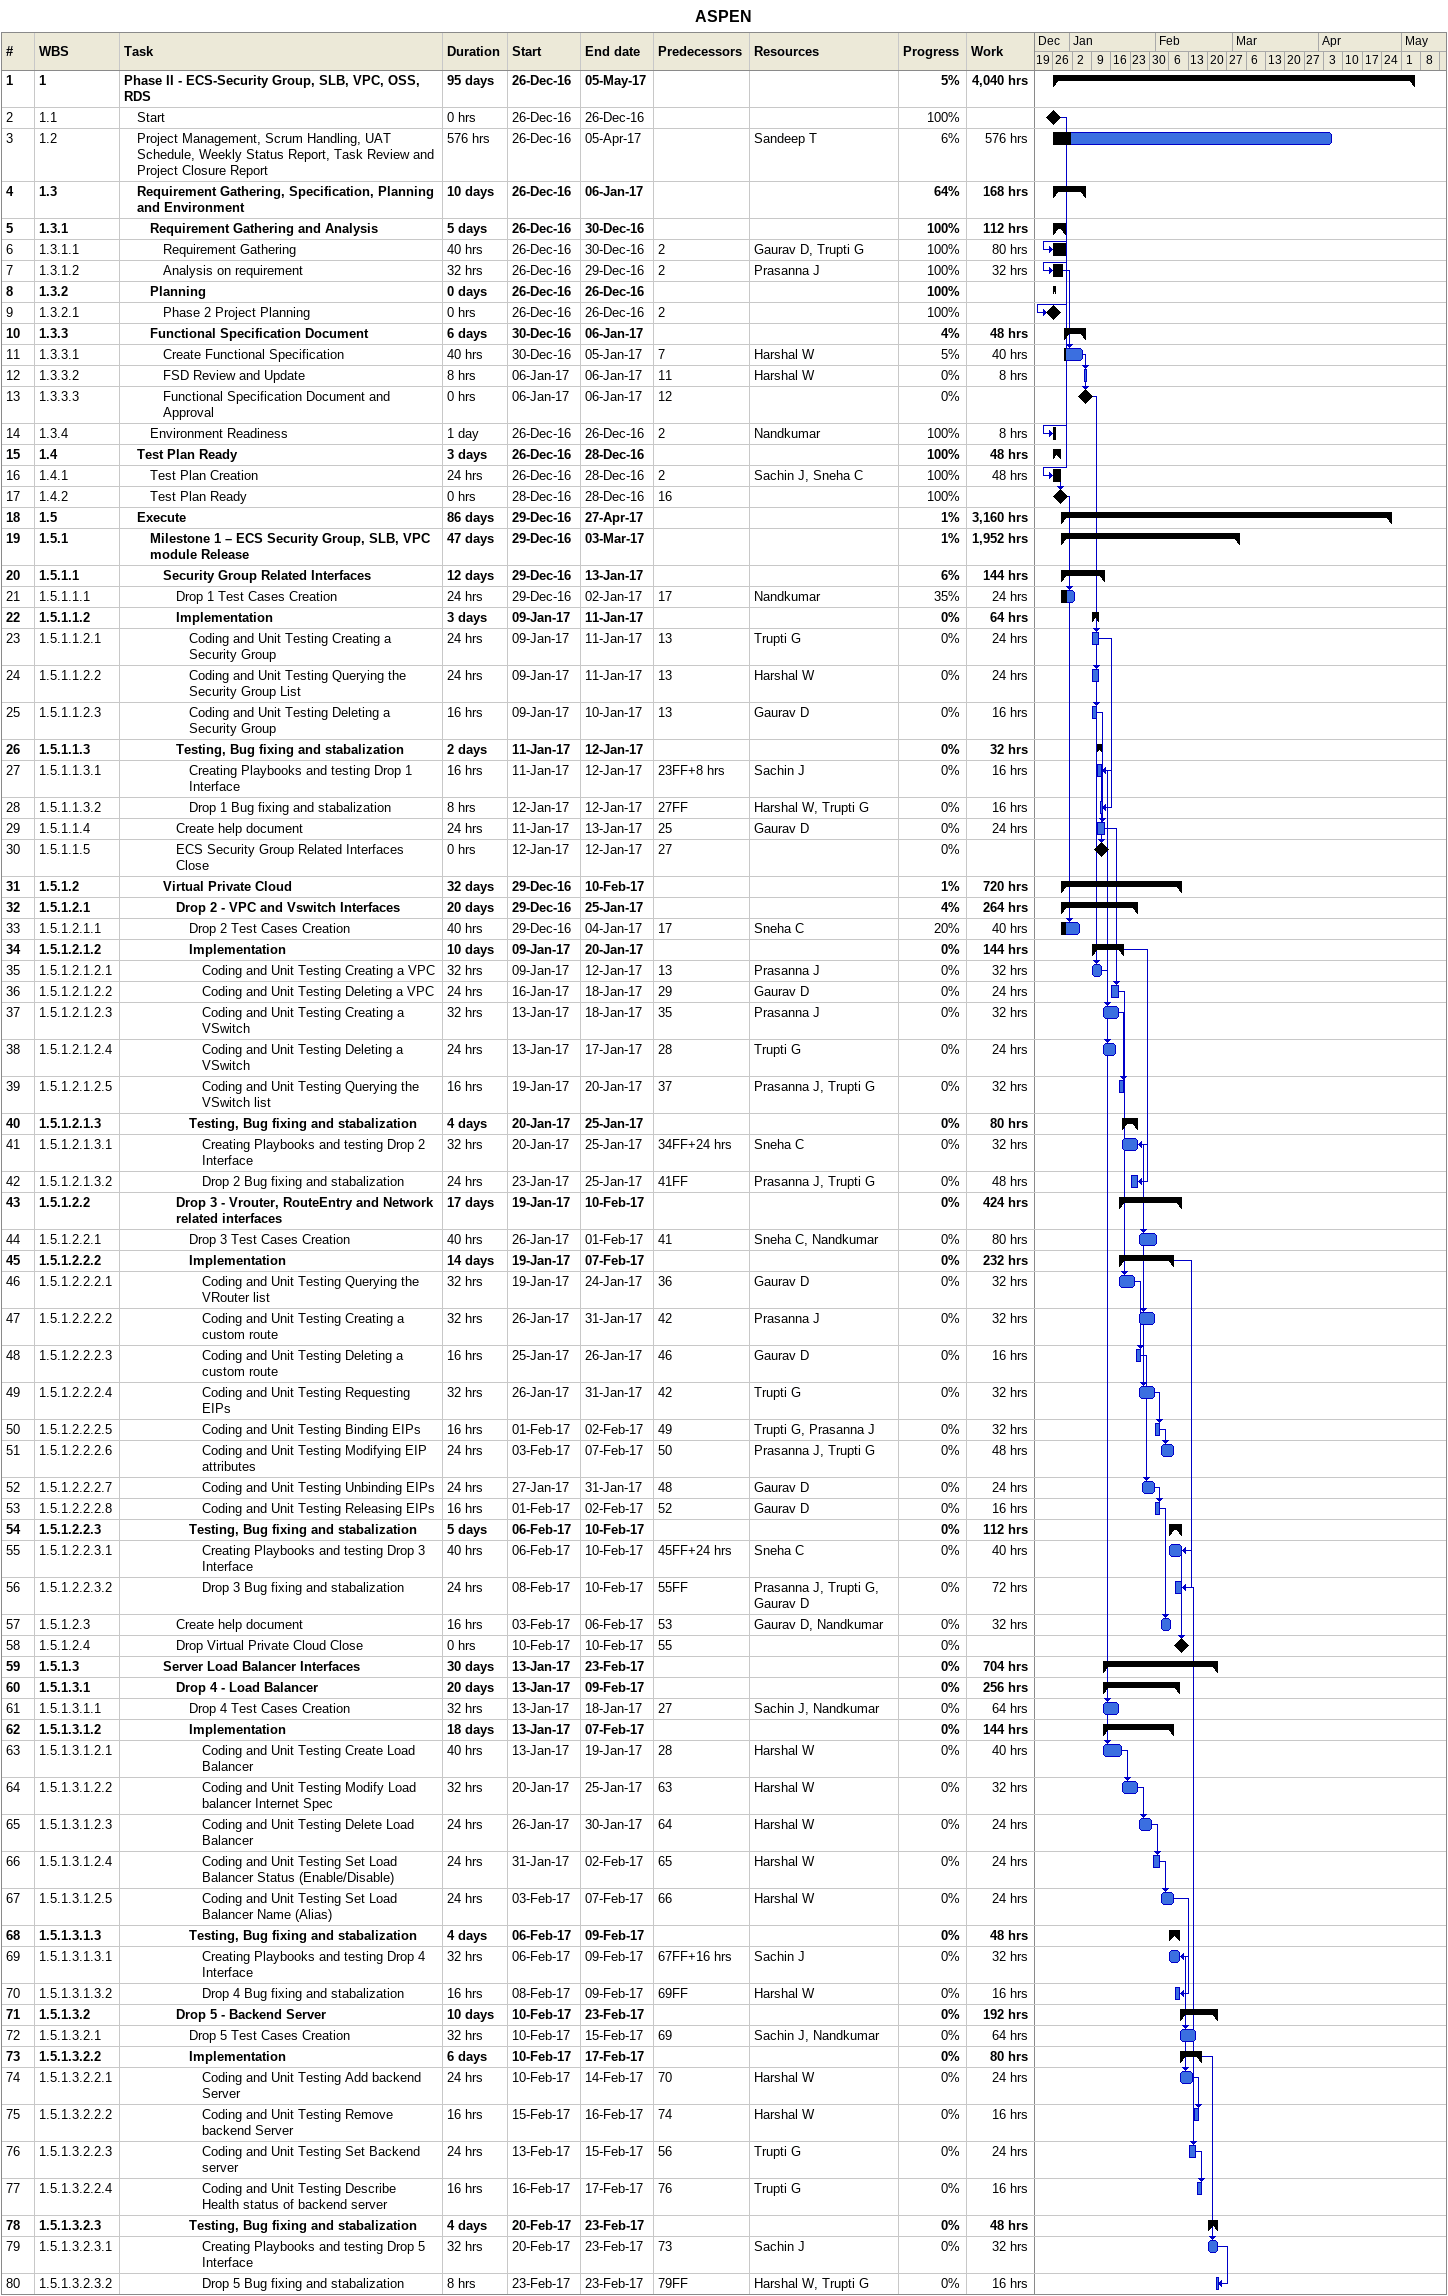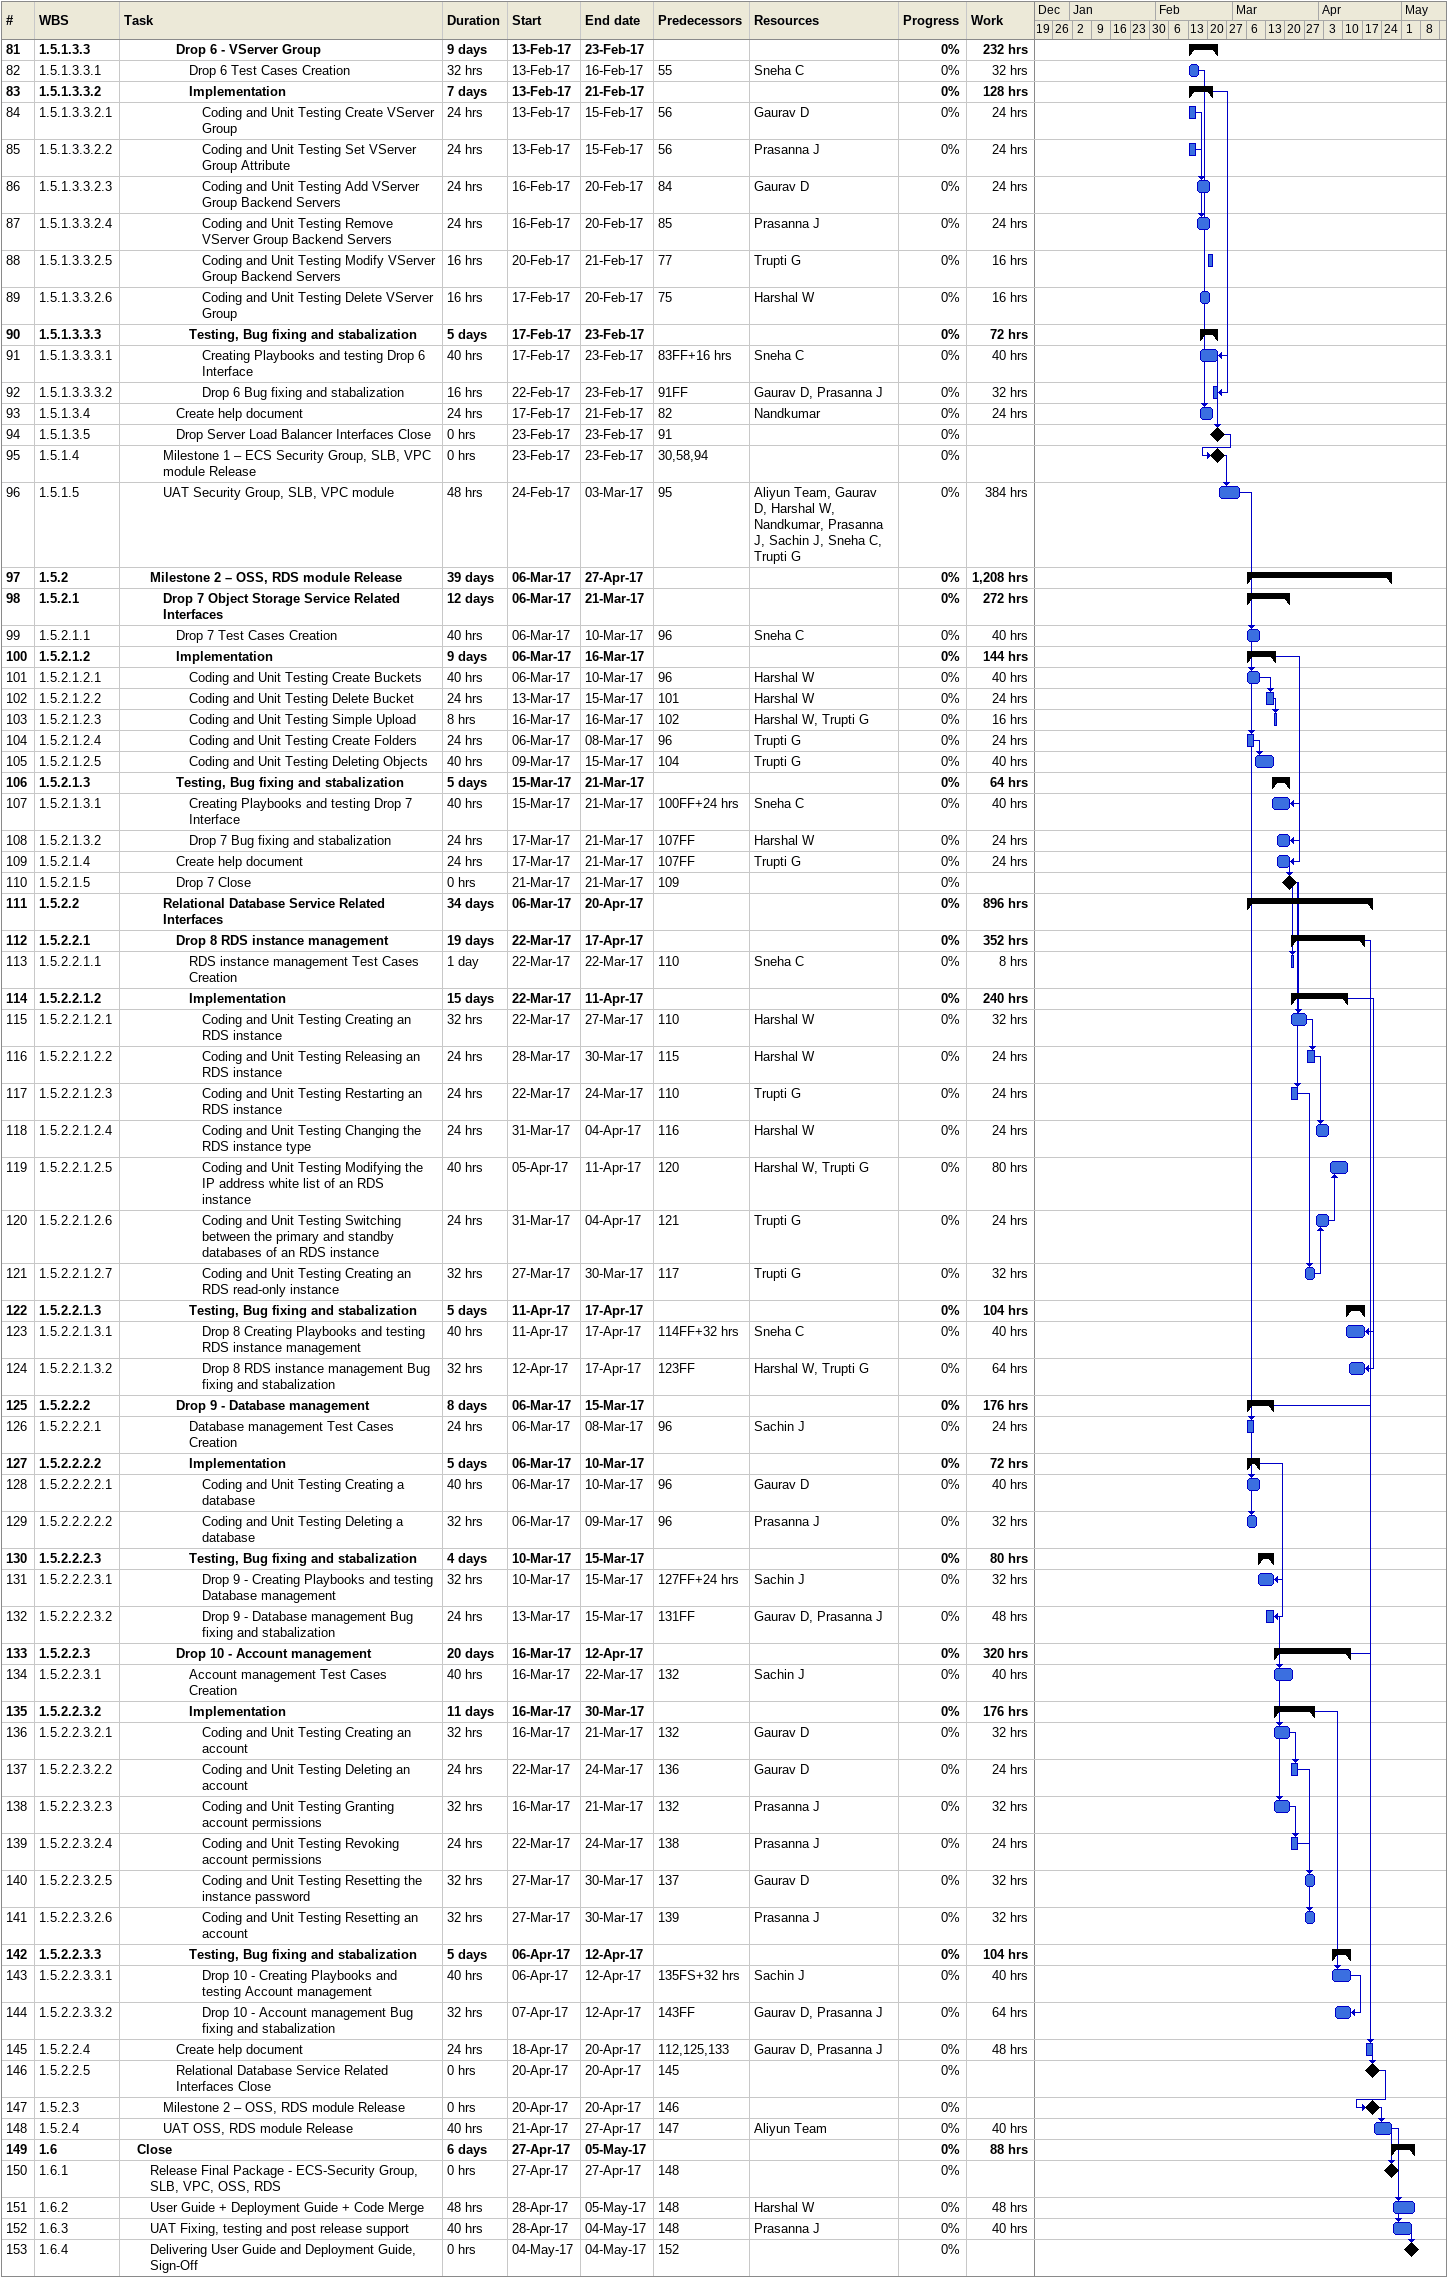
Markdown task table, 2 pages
ASPEN

| ID | WBS | Task | Duration | Start | Finish | Predecessors | Resources | % complete | Work (h) |
|---|---|---|---|---|---|---|---|---|---|
| 1 | 1 | **Phase II - ECS-Security Group, SLB, VPC, OSS, RDS** | 95d | 2016-12-26 | 2017-05-05 |  |  | 5 | 4040 |
| 2 | 1.1 | Start | 0h | 2016-12-26 | 2016-12-26 |  |  | 100 |  |
| 3 | 1.2 | Project Management, Scrum Handling, UAT Schedule, Weekly Status Report, Task Review and Project Closure Report | 576h | 2016-12-26 | 2017-04-05 |  | Sandeep T | 6 | 576 |
| 4 | 1.3 | **Requirement Gathering, Specification, Planning and Environment** | 10d | 2016-12-26 | 2017-01-06 |  |  | 64 | 168 |
| 5 | 1.3.1 | **Requirement Gathering and Analysis** | 5d | 2016-12-26 | 2016-12-30 |  |  | 100 | 112 |
| 6 | 1.3.1.1 | Requirement Gathering | 40h | 2016-12-26 | 2016-12-30 | 2 | Gaurav D, Trupti G | 100 | 80 |
| 7 | 1.3.1.2 | Analysis on requirement | 32h | 2016-12-26 | 2016-12-29 | 2 | Prasanna J | 100 | 32 |
| 8 | 1.3.2 | **Planning** | 0d | 2016-12-26 | 2016-12-26 |  |  | 100 |  |
| 9 | 1.3.2.1 | Phase 2 Project Planning | 0h | 2016-12-26 | 2016-12-26 | 2 |  | 100 |  |
| 10 | 1.3.3 | **Functional Specification Document** | 6d | 2016-12-30 | 2017-01-06 |  |  | 4 | 48 |
| 11 | 1.3.3.1 | Create Functional Specification | 40h | 2016-12-30 | 2017-01-05 | 7 | Harshal W | 5 | 40 |
| 12 | 1.3.3.2 | FSD Review and Update | 8h | 2017-01-06 | 2017-01-06 | 11 | Harshal W | 0 | 8 |
| 13 | 1.3.3.3 | Functional Specification Document and Approval | 0h | 2017-01-06 | 2017-01-06 | 12 |  | 0 |  |
| 14 | 1.3.4 | Environment Readiness | 1d | 2016-12-26 | 2016-12-26 | 2 | Nandkumar | 100 | 8 |
| 15 | 1.4 | **Test Plan Ready** | 3d | 2016-12-26 | 2016-12-28 |  |  | 100 | 48 |
| 16 | 1.4.1 | Test Plan Creation | 24h | 2016-12-26 | 2016-12-28 | 2 | Sachin J, Sneha C | 100 | 48 |
| 17 | 1.4.2 | Test Plan Ready | 0h | 2016-12-28 | 2016-12-28 | 16 |  | 100 |  |
| 18 | 1.5 | **Execute** | 86d | 2016-12-29 | 2017-04-27 |  |  | 1 | 3160 |
| 19 | 1.5.1 | **Milestone 1 – ECS Security Group, SLB, VPC module Release** | 47d | 2016-12-29 | 2017-03-03 |  |  | 1 | 1952 |
| 20 | 1.5.1.1 | **Security Group Related Interfaces** | 12d | 2016-12-29 | 2017-01-13 |  |  | 6 | 144 |
| 21 | 1.5.1.1.1 | Drop 1 Test Cases Creation | 24h | 2016-12-29 | 2017-01-02 | 17 | Nandkumar | 35 | 24 |
| 22 | 1.5.1.1.2 | **Implementation** | 3d | 2017-01-09 | 2017-01-11 |  |  | 0 | 64 |
| 23 | 1.5.1.1.2.1 | Coding and Unit Testing Creating a Security Group | 24h | 2017-01-09 | 2017-01-11 | 13 | Trupti G | 0 | 24 |
| 24 | 1.5.1.1.2.2 | Coding and Unit Testing Querying the Security Group List | 24h | 2017-01-09 | 2017-01-11 | 13 | Harshal W | 0 | 24 |
| 25 | 1.5.1.1.2.3 | Coding and Unit Testing Deleting a Security Group | 16h | 2017-01-09 | 2017-01-10 | 13 | Gaurav D | 0 | 16 |
| 26 | 1.5.1.1.3 | **Testing, Bug fixing and stabalization** | 2d | 2017-01-11 | 2017-01-12 |  |  | 0 | 32 |
| 27 | 1.5.1.1.3.1 | Creating Playbooks and testing Drop 1 Interface | 16h | 2017-01-11 | 2017-01-12 | 23FF+8h | Sachin J | 0 | 16 |
| 28 | 1.5.1.1.3.2 | Drop 1 Bug fixing and stabalization | 8h | 2017-01-12 | 2017-01-12 | 27FF | Harshal W, Trupti G | 0 | 16 |
| 29 | 1.5.1.1.4 | Create help document | 24h | 2017-01-11 | 2017-01-13 | 25 | Gaurav D | 0 | 24 |
| 30 | 1.5.1.1.5 | ECS Security Group Related Interfaces Close | 0h | 2017-01-12 | 2017-01-12 | 27 |  | 0 |  |
| 31 | 1.5.1.2 | **Virtual Private Cloud** | 32d | 2016-12-29 | 2017-02-10 |  |  | 1 | 720 |
| 32 | 1.5.1.2.1 | **Drop 2 - VPC and Vswitch Interfaces** | 20d | 2016-12-29 | 2017-01-25 |  |  | 4 | 264 |
| 33 | 1.5.1.2.1.1 | Drop 2 Test Cases Creation | 40h | 2016-12-29 | 2017-01-04 | 17 | Sneha C | 20 | 40 |
| 34 | 1.5.1.2.1.2 | **Implementation** | 10d | 2017-01-09 | 2017-01-20 |  |  | 0 | 144 |
| 35 | 1.5.1.2.1.2.1 | Coding and Unit Testing Creating a VPC | 32h | 2017-01-09 | 2017-01-12 | 13 | Prasanna J | 0 | 32 |
| 36 | 1.5.1.2.1.2.2 | Coding and Unit Testing Deleting a VPC | 24h | 2017-01-16 | 2017-01-18 | 29 | Gaurav D | 0 | 24 |
| 37 | 1.5.1.2.1.2.3 | Coding and Unit Testing Creating a VSwitch | 32h | 2017-01-13 | 2017-01-18 | 35 | Prasanna J | 0 | 32 |
| 38 | 1.5.1.2.1.2.4 | Coding and Unit Testing Deleting a VSwitch | 24h | 2017-01-13 | 2017-01-17 | 28 | Trupti G | 0 | 24 |
| 39 | 1.5.1.2.1.2.5 | Coding and Unit Testing Querying the VSwitch list | 16h | 2017-01-19 | 2017-01-20 | 37 | Prasanna J, Trupti G | 0 | 32 |
| 40 | 1.5.1.2.1.3 | **Testing, Bug fixing and stabalization** | 4d | 2017-01-20 | 2017-01-25 |  |  | 0 | 80 |
| 41 | 1.5.1.2.1.3.1 | Creating Playbooks and testing Drop 2 Interface | 32h | 2017-01-20 | 2017-01-25 | 34FF+24h | Sneha C | 0 | 32 |
| 42 | 1.5.1.2.1.3.2 | Drop 2 Bug fixing and stabalization | 24h | 2017-01-23 | 2017-01-25 | 41FF | Prasanna J, Trupti G | 0 | 48 |
| 43 | 1.5.1.2.2 | **Drop 3 - Vrouter, RouteEntry and Network related interfaces** | 17d | 2017-01-19 | 2017-02-10 |  |  | 0 | 424 |
| 44 | 1.5.1.2.2.1 | Drop 3 Test Cases Creation | 40h | 2017-01-26 | 2017-02-01 | 41 | Sneha C, Nandkumar | 0 | 80 |
| 45 | 1.5.1.2.2.2 | **Implementation** | 14d | 2017-01-19 | 2017-02-07 |  |  | 0 | 232 |
| 46 | 1.5.1.2.2.2.1 | Coding and Unit Testing Querying the VRouter list | 32h | 2017-01-19 | 2017-01-24 | 36 | Gaurav D | 0 | 32 |
| 47 | 1.5.1.2.2.2.2 | Coding and Unit Testing Creating a custom route | 32h | 2017-01-26 | 2017-01-31 | 42 | Prasanna J | 0 | 32 |
| 48 | 1.5.1.2.2.2.3 | Coding and Unit Testing Deleting a custom route | 16h | 2017-01-25 | 2017-01-26 | 46 | Gaurav D | 0 | 16 |
| 49 | 1.5.1.2.2.2.4 | Coding and Unit Testing Requesting EIPs | 32h | 2017-01-26 | 2017-01-31 | 42 | Trupti G | 0 | 32 |
| 50 | 1.5.1.2.2.2.5 | Coding and Unit Testing Binding EIPs | 16h | 2017-02-01 | 2017-02-02 | 49 | Trupti G, Prasanna J | 0 | 32 |
| 51 | 1.5.1.2.2.2.6 | Coding and Unit Testing Modifying EIP attributes | 24h | 2017-02-03 | 2017-02-07 | 50 | Prasanna J, Trupti G | 0 | 48 |
| 52 | 1.5.1.2.2.2.7 | Coding and Unit Testing Unbinding EIPs | 24h | 2017-01-27 | 2017-01-31 | 48 | Gaurav D | 0 | 24 |
| 53 | 1.5.1.2.2.2.8 | Coding and Unit Testing Releasing EIPs | 16h | 2017-02-01 | 2017-02-02 | 52 | Gaurav D | 0 | 16 |
| 54 | 1.5.1.2.2.3 | **Testing, Bug fixing and stabalization** | 5d | 2017-02-06 | 2017-02-10 |  |  | 0 | 112 |
| 55 | 1.5.1.2.2.3.1 | Creating Playbooks and testing Drop 3 Interface | 40h | 2017-02-06 | 2017-02-10 | 45FF+24h | Sneha C | 0 | 40 |
| 56 | 1.5.1.2.2.3.2 | Drop 3 Bug fixing and stabalization | 24h | 2017-02-08 | 2017-02-10 | 55FF | Prasanna J, Trupti G, Gaurav D | 0 | 72 |
| 57 | 1.5.1.2.3 | Create help document | 16h | 2017-02-03 | 2017-02-06 | 53 | Gaurav D, Nandkumar | 0 | 32 |
| 58 | 1.5.1.2.4 | Drop Virtual Private Cloud Close | 0h | 2017-02-10 | 2017-02-10 | 55 |  | 0 |  |
| 59 | 1.5.1.3 | **Server Load Balancer Interfaces** | 30d | 2017-01-13 | 2017-02-23 |  |  | 0 | 704 |
| 60 | 1.5.1.3.1 | **Drop 4 - Load Balancer** | 20d | 2017-01-13 | 2017-02-09 |  |  | 0 | 256 |
| 61 | 1.5.1.3.1.1 | Drop 4 Test Cases Creation | 32h | 2017-01-13 | 2017-01-18 | 27 | Sachin J, Nandkumar | 0 | 64 |
| 62 | 1.5.1.3.1.2 | **Implementation** | 18d | 2017-01-13 | 2017-02-07 |  |  | 0 | 144 |
| 63 | 1.5.1.3.1.2.1 | Coding and Unit Testing Create Load Balancer | 40h | 2017-01-13 | 2017-01-19 | 28 | Harshal W | 0 | 40 |
| 64 | 1.5.1.3.1.2.2 | Coding and Unit Testing Modify Load balancer Internet Spec | 32h | 2017-01-20 | 2017-01-25 | 63 | Harshal W | 0 | 32 |
| 65 | 1.5.1.3.1.2.3 | Coding and Unit Testing Delete Load Balancer | 24h | 2017-01-26 | 2017-01-30 | 64 | Harshal W | 0 | 24 |
| 66 | 1.5.1.3.1.2.4 | Coding and Unit Testing Set Load Balancer Status (Enable/Disable) | 24h | 2017-01-31 | 2017-02-02 | 65 | Harshal W | 0 | 24 |
| 67 | 1.5.1.3.1.2.5 | Coding and Unit Testing Set Load Balancer Name (Alias) | 24h | 2017-02-03 | 2017-02-07 | 66 | Harshal W | 0 | 24 |
| 68 | 1.5.1.3.1.3 | **Testing, Bug fixing and stabalization** | 4d | 2017-02-06 | 2017-02-09 |  |  | 0 | 48 |
| 69 | 1.5.1.3.1.3.1 | Creating Playbooks and testing Drop 4 Interface | 32h | 2017-02-06 | 2017-02-09 | 67FF+16h | Sachin J | 0 | 32 |
| 70 | 1.5.1.3.1.3.2 | Drop 4 Bug fixing and stabalization | 16h | 2017-02-08 | 2017-02-09 | 69FF | Harshal W | 0 | 16 |
| 71 | 1.5.1.3.2 | **Drop 5 - Backend Server** | 10d | 2017-02-10 | 2017-02-23 |  |  | 0 | 192 |
| 72 | 1.5.1.3.2.1 | Drop 5 Test Cases Creation | 32h | 2017-02-10 | 2017-02-15 | 69 | Sachin J, Nandkumar | 0 | 64 |
| 73 | 1.5.1.3.2.2 | **Implementation** | 6d | 2017-02-10 | 2017-02-17 |  |  | 0 | 80 |
| 74 | 1.5.1.3.2.2.1 | Coding and Unit Testing Add backend Server | 24h | 2017-02-10 | 2017-02-14 | 70 | Harshal W | 0 | 24 |
| 75 | 1.5.1.3.2.2.2 | Coding and Unit Testing Remove backend Server | 16h | 2017-02-15 | 2017-02-16 | 74 | Harshal W | 0 | 16 |
| 76 | 1.5.1.3.2.2.3 | Coding and Unit Testing Set Backend server | 24h | 2017-02-13 | 2017-02-15 | 56 | Trupti G | 0 | 24 |
| 77 | 1.5.1.3.2.2.4 | Coding and Unit Testing Describe Health status of backend server | 16h | 2017-02-16 | 2017-02-17 | 76 | Trupti G | 0 | 16 |
| 78 | 1.5.1.3.2.3 | **Testing, Bug fixing and stabalization** | 4d | 2017-02-20 | 2017-02-23 |  |  | 0 | 48 |
| 79 | 1.5.1.3.2.3.1 | Creating Playbooks and testing Drop 5 Interface | 32h | 2017-02-20 | 2017-02-23 | 73 | Sachin J | 0 | 32 |
| 80 | 1.5.1.3.2.3.2 | Drop 5 Bug fixing and stabalization | 8h | 2017-02-23 | 2017-02-23 | 79FF | Harshal W, Trupti G | 0 | 16 |
| 81 | 1.5.1.3.3 | **Drop 6 - VServer Group** | 9d | 2017-02-13 | 2017-02-23 |  |  | 0 | 232 |
| 82 | 1.5.1.3.3.1 | Drop 6 Test Cases Creation | 32h | 2017-02-13 | 2017-02-16 | 55 | Sneha C | 0 | 32 |
| 83 | 1.5.1.3.3.2 | **Implementation** | 7d | 2017-02-13 | 2017-02-21 |  |  | 0 | 128 |
| 84 | 1.5.1.3.3.2.1 | Coding and Unit Testing Create VServer Group | 24h | 2017-02-13 | 2017-02-15 | 56 | Gaurav D | 0 | 24 |
| 85 | 1.5.1.3.3.2.2 | Coding and Unit Testing Set VServer Group Attribute | 24h | 2017-02-13 | 2017-02-15 | 56 | Prasanna J | 0 | 24 |
| 86 | 1.5.1.3.3.2.3 | Coding and Unit Testing Add VServer Group Backend Servers | 24h | 2017-02-16 | 2017-02-20 | 84 | Gaurav D | 0 | 24 |
| 87 | 1.5.1.3.3.2.4 | Coding and Unit Testing Remove VServer Group Backend Servers | 24h | 2017-02-16 | 2017-02-20 | 85 | Prasanna J | 0 | 24 |
| 88 | 1.5.1.3.3.2.5 | Coding and Unit Testing Modify VServer Group Backend Servers | 16h | 2017-02-20 | 2017-02-21 | 77 | Trupti G | 0 | 16 |
| 89 | 1.5.1.3.3.2.6 | Coding and Unit Testing Delete VServer Group | 16h | 2017-02-17 | 2017-02-20 | 75 | Harshal W | 0 | 16 |
| 90 | 1.5.1.3.3.3 | **Testing, Bug fixing and stabalization** | 5d | 2017-02-17 | 2017-02-23 |  |  | 0 | 72 |
| 91 | 1.5.1.3.3.3.1 | Creating Playbooks and testing Drop 6 Interface | 40h | 2017-02-17 | 2017-02-23 | 83FF+16h | Sneha C | 0 | 40 |
| 92 | 1.5.1.3.3.3.2 | Drop 6 Bug fixing and stabalization | 16h | 2017-02-22 | 2017-02-23 | 91FF | Gaurav D, Prasanna J | 0 | 32 |
| 93 | 1.5.1.3.4 | Create help document | 24h | 2017-02-17 | 2017-02-21 | 82 | Nandkumar | 0 | 24 |
| 94 | 1.5.1.3.5 | Drop Server Load Balancer Interfaces Close | 0h | 2017-02-23 | 2017-02-23 | 91 |  | 0 |  |
| 95 | 1.5.1.4 | Milestone 1 – ECS Security Group, SLB, VPC module Release | 0h | 2017-02-23 | 2017-02-23 | 30, 58, 94 |  | 0 |  |
| 96 | 1.5.1.5 | UAT Security Group, SLB, VPC module | 48h | 2017-02-24 | 2017-03-03 | 95 | Aliyun Team, Gaurav D, Harshal W, Nandkumar, Prasanna J, Sachin J, Sneha C, Trupti G | 0 | 384 |
| 97 | 1.5.2 | **Milestone 2 – OSS, RDS module Release** | 39d | 2017-03-06 | 2017-04-27 |  |  | 0 | 1208 |
| 98 | 1.5.2.1 | **Drop 7 Object Storage Service Related Interfaces** | 12d | 2017-03-06 | 2017-03-21 |  |  | 0 | 272 |
| 99 | 1.5.2.1.1 | Drop 7 Test Cases Creation | 40h | 2017-03-06 | 2017-03-10 | 96 | Sneha C | 0 | 40 |
| 100 | 1.5.2.1.2 | **Implementation** | 9d | 2017-03-06 | 2017-03-16 |  |  | 0 | 144 |
| 101 | 1.5.2.1.2.1 | Coding and Unit Testing Create Buckets | 40h | 2017-03-06 | 2017-03-10 | 96 | Harshal W | 0 | 40 |
| 102 | 1.5.2.1.2.2 | Coding and Unit Testing Delete Bucket | 24h | 2017-03-13 | 2017-03-15 | 101 | Harshal W | 0 | 24 |
| 103 | 1.5.2.1.2.3 | Coding and Unit Testing Simple Upload | 8h | 2017-03-16 | 2017-03-16 | 102 | Harshal W, Trupti G | 0 | 16 |
| 104 | 1.5.2.1.2.4 | Coding and Unit Testing Create Folders | 24h | 2017-03-06 | 2017-03-08 | 96 | Trupti G | 0 | 24 |
| 105 | 1.5.2.1.2.5 | Coding and Unit Testing Deleting Objects | 40h | 2017-03-09 | 2017-03-15 | 104 | Trupti G | 0 | 40 |
| 106 | 1.5.2.1.3 | **Testing, Bug fixing and stabalization** | 5d | 2017-03-15 | 2017-03-21 |  |  | 0 | 64 |
| 107 | 1.5.2.1.3.1 | Creating Playbooks and testing Drop 7 Interface | 40h | 2017-03-15 | 2017-03-21 | 100FF+24h | Sneha C | 0 | 40 |
| 108 | 1.5.2.1.3.2 | Drop 7 Bug fixing and stabalization | 24h | 2017-03-17 | 2017-03-21 | 107FF | Harshal W | 0 | 24 |
| 109 | 1.5.2.1.4 | Create help document | 24h | 2017-03-17 | 2017-03-21 | 107FF | Trupti G | 0 | 24 |
| 110 | 1.5.2.1.5 | Drop 7 Close | 0h | 2017-03-21 | 2017-03-21 | 109 |  | 0 |  |
| 111 | 1.5.2.2 | **Relational Database Service Related Interfaces** | 34d | 2017-03-06 | 2017-04-20 |  |  | 0 | 896 |
| 112 | 1.5.2.2.1 | **Drop 8 RDS instance management** | 19d | 2017-03-22 | 2017-04-17 |  |  | 0 | 352 |
| 113 | 1.5.2.2.1.1 | RDS instance management Test Cases Creation | 1d | 2017-03-22 | 2017-03-22 | 110 | Sneha C | 0 | 8 |
| 114 | 1.5.2.2.1.2 | **Implementation** | 15d | 2017-03-22 | 2017-04-11 |  |  | 0 | 240 |
| 115 | 1.5.2.2.1.2.1 | Coding and Unit Testing Creating an RDS instance | 32h | 2017-03-22 | 2017-03-27 | 110 | Harshal W | 0 | 32 |
| 116 | 1.5.2.2.1.2.2 | Coding and Unit Testing Releasing an RDS instance | 24h | 2017-03-28 | 2017-03-30 | 115 | Harshal W | 0 | 24 |
| 117 | 1.5.2.2.1.2.3 | Coding and Unit Testing Restarting an RDS instance | 24h | 2017-03-22 | 2017-03-24 | 110 | Trupti G | 0 | 24 |
| 118 | 1.5.2.2.1.2.4 | Coding and Unit Testing Changing the RDS instance type | 24h | 2017-03-31 | 2017-04-04 | 116 | Harshal W | 0 | 24 |
| 119 | 1.5.2.2.1.2.5 | Coding and Unit Testing Modifying the IP address white list of an RDS instance | 40h | 2017-04-05 | 2017-04-11 | 120 | Harshal W, Trupti G | 0 | 80 |
| 120 | 1.5.2.2.1.2.6 | Coding and Unit Testing Switching between the primary and standby databases of an RDS instance | 24h | 2017-03-31 | 2017-04-04 | 121 | Trupti G | 0 | 24 |
| 121 | 1.5.2.2.1.2.7 | Coding and Unit Testing Creating an RDS read-only instance | 32h | 2017-03-27 | 2017-03-30 | 117 | Trupti G | 0 | 32 |
| 122 | 1.5.2.2.1.3 | **Testing, Bug fixing and stabalization** | 5d | 2017-04-11 | 2017-04-17 |  |  | 0 | 104 |
| 123 | 1.5.2.2.1.3.1 | Drop 8 Creating Playbooks and testing RDS instance management | 40h | 2017-04-11 | 2017-04-17 | 114FF+32h | Sneha C | 0 | 40 |
| 124 | 1.5.2.2.1.3.2 | Drop 8 RDS instance management Bug fixing and stabalization | 32h | 2017-04-12 | 2017-04-17 | 123FF | Harshal W, Trupti G | 0 | 64 |
| 125 | 1.5.2.2.2 | **Drop 9 - Database management** | 8d | 2017-03-06 | 2017-03-15 |  |  | 0 | 176 |
| 126 | 1.5.2.2.2.1 | Database management Test Cases Creation | 24h | 2017-03-06 | 2017-03-08 | 96 | Sachin J | 0 | 24 |
| 127 | 1.5.2.2.2.2 | **Implementation** | 5d | 2017-03-06 | 2017-03-10 |  |  | 0 | 72 |
| 128 | 1.5.2.2.2.2.1 | Coding and Unit Testing Creating a database | 40h | 2017-03-06 | 2017-03-10 | 96 | Gaurav D | 0 | 40 |
| 129 | 1.5.2.2.2.2.2 | Coding and Unit Testing Deleting a database | 32h | 2017-03-06 | 2017-03-09 | 96 | Prasanna J | 0 | 32 |
| 130 | 1.5.2.2.2.3 | **Testing, Bug fixing and stabalization** | 4d | 2017-03-10 | 2017-03-15 |  |  | 0 | 80 |
| 131 | 1.5.2.2.2.3.1 | Drop 9 - Creating Playbooks and testing Database management | 32h | 2017-03-10 | 2017-03-15 | 127FF+24h | Sachin J | 0 | 32 |
| 132 | 1.5.2.2.2.3.2 | Drop 9 - Database management Bug fixing and stabalization | 24h | 2017-03-13 | 2017-03-15 | 131FF | Gaurav D, Prasanna J | 0 | 48 |
| 133 | 1.5.2.2.3 | **Drop 10 - Account management** | 20d | 2017-03-16 | 2017-04-12 |  |  | 0 | 320 |
| 134 | 1.5.2.2.3.1 | Account management Test Cases Creation | 40h | 2017-03-16 | 2017-03-22 | 132 | Sachin J | 0 | 40 |
| 135 | 1.5.2.2.3.2 | **Implementation** | 11d | 2017-03-16 | 2017-03-30 |  |  | 0 | 176 |
| 136 | 1.5.2.2.3.2.1 | Coding and Unit Testing Creating an account | 32h | 2017-03-16 | 2017-03-21 | 132 | Gaurav D | 0 | 32 |
| 137 | 1.5.2.2.3.2.2 | Coding and Unit Testing Deleting an account | 24h | 2017-03-22 | 2017-03-24 | 136 | Gaurav D | 0 | 24 |
| 138 | 1.5.2.2.3.2.3 | Coding and Unit Testing Granting account permissions | 32h | 2017-03-16 | 2017-03-21 | 132 | Prasanna J | 0 | 32 |
| 139 | 1.5.2.2.3.2.4 | Coding and Unit Testing Revoking account permissions | 24h | 2017-03-22 | 2017-03-24 | 138 | Prasanna J | 0 | 24 |
| 140 | 1.5.2.2.3.2.5 | Coding and Unit Testing Resetting the instance password | 32h | 2017-03-27 | 2017-03-30 | 137 | Gaurav D | 0 | 32 |
| 141 | 1.5.2.2.3.2.6 | Coding and Unit Testing Resetting an account | 32h | 2017-03-27 | 2017-03-30 | 139 | Prasanna J | 0 | 32 |
| 142 | 1.5.2.2.3.3 | **Testing, Bug fixing and stabalization** | 5d | 2017-04-06 | 2017-04-12 |  |  | 0 | 104 |
| 143 | 1.5.2.2.3.3.1 | Drop 10 - Creating Playbooks and testing Account management | 40h | 2017-04-06 | 2017-04-12 | 135FS+32h | Sachin J | 0 | 40 |
| 144 | 1.5.2.2.3.3.2 | Drop 10 - Account management Bug fixing and stabalization | 32h | 2017-04-07 | 2017-04-12 | 143FF | Gaurav D, Prasanna J | 0 | 64 |
| 145 | 1.5.2.2.4 | Create help document | 24h | 2017-04-18 | 2017-04-20 | 112, 125, 133 | Gaurav D, Prasanna J | 0 | 48 |
| 146 | 1.5.2.2.5 | Relational Database Service Related Interfaces Close | 0h | 2017-04-20 | 2017-04-20 | 145 |  | 0 |  |
| 147 | 1.5.2.3 | Milestone 2 – OSS, RDS module Release | 0h | 2017-04-20 | 2017-04-20 | 146 |  | 0 |  |
| 148 | 1.5.2.4 | UAT OSS, RDS module Release | 40h | 2017-04-21 | 2017-04-27 | 147 | Aliyun Team | 0 | 40 |
| 149 | 1.6 | **Close** | 6d | 2017-04-27 | 2017-05-05 |  |  | 0 | 88 |
| 150 | 1.6.1 | Release Final Package - ECS-Security Group, SLB, VPC, OSS, RDS | 0h | 2017-04-27 | 2017-04-27 | 148 |  | 0 |  |
| 151 | 1.6.2 | User Guide + Deployment Guide + Code Merge | 48h | 2017-04-28 | 2017-05-05 | 148 | Harshal W | 0 | 48 |
| 152 | 1.6.3 | UAT Fixing, testing and post release support | 40h | 2017-04-28 | 2017-05-04 | 148 | Prasanna J | 0 | 40 |
| 153 | 1.6.4 | Delivering User Guide and Deployment Guide, Sign-Off | 0h | 2017-05-04 | 2017-05-04 | 152 |  | 0 |  |
